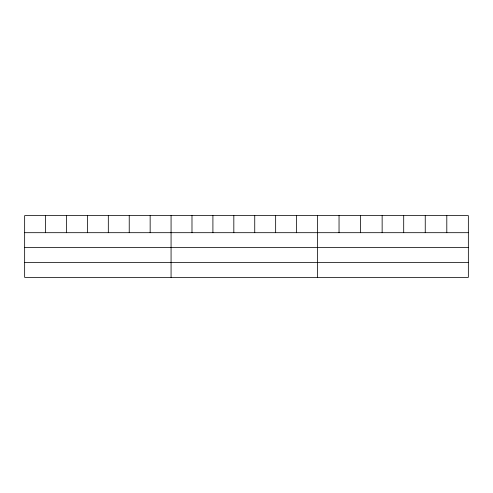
<?xml version="1.0" encoding="UTF-8"?>
<svg xmlns="http://www.w3.org/2000/svg" width="493" height="493" viewBox="0 0 493 493"><rect width="100%" height="100%" fill="white"/><g stroke="black" fill="none" stroke-linecap="round" stroke-linejoin="round"><path stroke-width="0.74" d="M468.35 247.437L468.35 215.626L24.65 215.626L24.65 277.374L468.35 277.374L468.35 247.437L24.65 247.437M24.65 232.69L468.35 232.69M24.65 262.627L468.35 262.627M446.8 215.626L446.8 232.69M425.249 215.626L425.249 232.69M403.699 215.626L403.699 232.69M382.143 215.626L382.143 232.69M360.593 215.626L360.593 232.69M339.042 215.626L339.042 232.69M317.492 215.626L317.492 277.374M296.576 215.626L296.576 232.69M275.655 215.626L275.655 232.69M254.739 215.626L254.739 232.69M233.824 215.626L233.824 232.69M212.908 215.626L212.908 232.69M191.987 215.626L191.987 232.69M171.071 215.626L171.071 277.374M150.155 215.626L150.155 232.69M129.234 215.626L129.234 232.69M108.318 215.626L108.318 232.69M87.403 215.626L87.403 232.69M66.487 215.626L66.487 232.69M45.566 215.626L45.566 232.69"/></g></svg>
